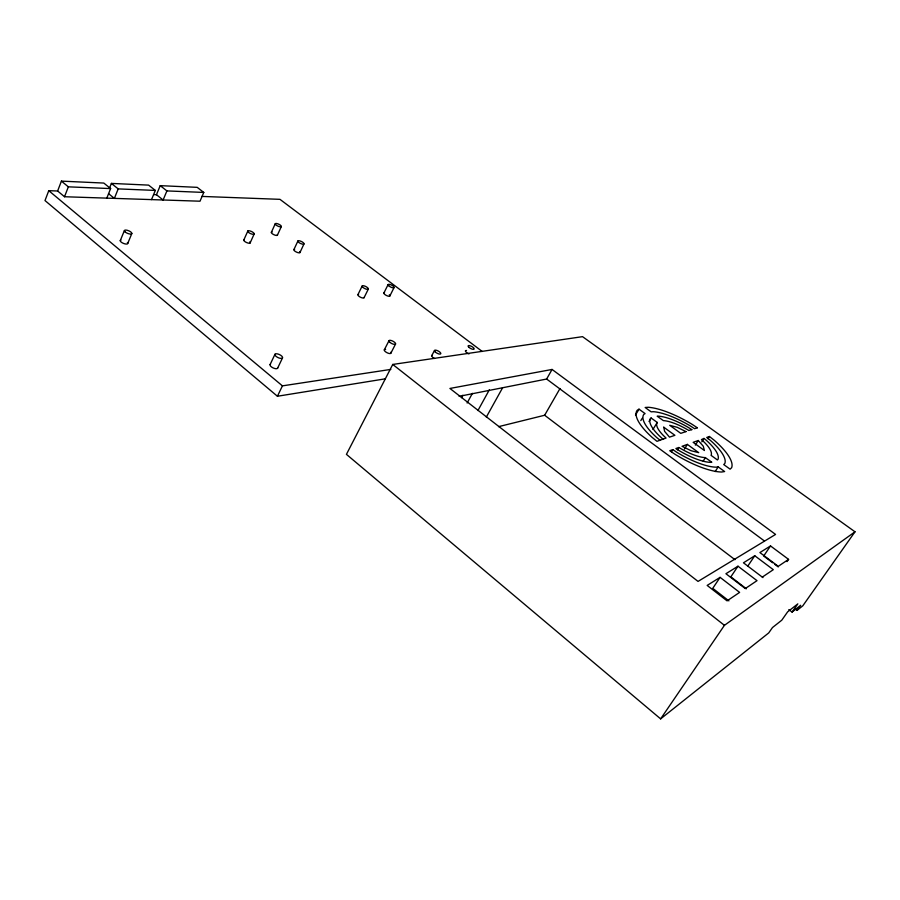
<?xml version="1.0" encoding="UTF-8"?>
<svg xmlns="http://www.w3.org/2000/svg" width="900" height="900" viewBox="0 0 900 900"><rect width="100%" height="100%" fill="white"/><g stroke="black" fill="none" stroke-linecap="round" stroke-linejoin="round"><path stroke-width="1.35" d="M153.889 194.614L156.465 194.715L160.222 185.648L197.213 187.346L203.771 192.431L200.014 201.206L64.519 196.74L57.623 191.002L48.769 190.676L45 200.565L277.425 396.248L385.346 378.821M57.623 191.002L61.414 181.125L103.804 183.06L110.621 188.584L106.808 198.135M64.519 196.74L68.344 186.84L110.621 188.584M109.496 188.145L111.386 183.409L148.612 185.119L155.317 190.429L151.526 199.609M155.317 190.429L118.192 188.899L114.379 198.382L108.574 193.669M120.274 240.626L124.369 230.625M127.733 243.461L131.839 233.482M203.771 192.431L166.905 190.912L163.114 199.991L156.465 194.715M243.866 239.884L247.86 230.963M250.11 242.989L254.115 234.079A3.51 1.147 24.5 0 0 250.11 230.974A3.51 1.147 24.5 0 0 248.726 232.526A3.51 1.147 24.5 0 0 254.115 234.079M271.395 232.234L275.299 223.661M277.369 235.215L281.295 226.654A3.364 1.057 25 0 0 277.403 223.684A3.364 1.057 25 0 0 276.188 225.135A3.364 1.057 25 0 0 281.295 226.654M293.918 249.57L297.923 240.964M299.947 252.574L303.964 243.979A3.386 1.08 25.3 0 0 299.993 240.941A3.386 1.08 25.3 0 0 298.868 242.482A3.386 1.08 25.3 0 0 303.964 243.979M270.113 364.545L274.995 354.24M277.594 368.213L282.51 357.93A4.185 1.676 25.1 0 0 277.627 353.925A4.185 1.676 25.1 0 0 276.12 356.423A4.185 1.676 25.1 0 0 282.51 357.93M277.425 396.248L282.431 385.864L390.836 369.405M357.919 294.66L362.183 285.998M364.05 297.709L368.336 289.058A3.431 1.136 26.4 0 0 364.162 285.885A3.431 1.136 26.4 0 0 363.274 287.651A3.431 1.136 26.4 0 0 368.336 289.058M383.895 292.995L388.114 284.58M389.846 295.965L394.076 287.55M384.311 349.864L388.98 340.706M390.892 353.126L395.584 343.98M794.925 608.771L797.051 610.391L802.8 605.824L855 531.799L582.525 336.656L392.738 364.444L346.433 454.354L660.623 718.875L768.712 632.925L772.481 627.548L781.785 620.19L787.646 611.842L797.827 603.866L792.067 612.067L788.816 609.592M431.752 355.691L434.464 350.539M461.509 397.665L462.836 395.213M467.123 403.02L472.421 393.322M477.934 410.535L489.33 389.846M486.338 417.071L502.571 387.832M459.124 396.349L546.626 379.035L552.071 369.45L775.564 534.431L698.04 581.411L449.933 388.451L552.071 369.45M498.555 426.656L544.646 415.249L560.002 388.507M635.501 415.012L639.023 409.174L645.075 413.584L643.804 414.394A47.396 14.771 31.5 0 0 656.854 437.647L660.116 440.291M640.811 420.593L642.229 418.252M649.001 421.515L651.139 418.005L657.248 422.449L652.939 429.469M671.479 451.755L672.817 449.618L676.564 452.137A47.396 14.771 31.5 0 0 716.175 467.179L718.189 466.864L724.613 471.544L721.665 472.016A55.305 17.235 31.5 0 1 675.27 454.433L669.735 450.72L672.817 449.618M677.385 449.82L679.117 447.604A31.59 9.832 31.5 0 0 705.308 457.594L711.799 462.206L710.719 462.364A39.488 12.296 31.5 0 1 677.846 449.854L675.866 448.526L678.881 447.446M684.416 449.1L687.364 444.397L698.715 452.666L691.144 450.743L682.054 446.31L687.364 444.397M695.34 445.118L698.254 440.494L703.271 446.231L704.396 450.506L693.135 442.327L698.254 440.494M701.82 441.866L703.98 438.435L705.679 439.774A39.488 12.296 31.5 0 1 717.952 459.428L717.379 459.934L711.067 455.355A31.59 9.832 31.5 0 0 701.426 439.594L703.98 438.435M707.996 438.75L709.436 436.489L714.082 440.145A55.305 17.235 31.5 0 1 731.61 467.73L730.091 469.17L723.724 464.546L724.77 463.579A47.396 14.771 31.5 0 0 709.898 439.965L706.725 437.456L709.436 436.489M703.192 461.104L705.442 457.571M715.163 471.577L718.189 466.864M720.09 577.361L707.164 585.416L727.065 600.863L739.62 592.391L720.09 577.361L712.744 588.341L728.91 600.885M738 566.201L725.918 573.727L745.279 588.577L757.012 580.658L738 566.201L730.834 576.866L746.393 588.791M747.776 566.111L754.774 555.75L773.303 569.678L762.311 577.091M787.039 561.611L788.58 559.373L770.524 545.94L763.684 556.02L772.65 562.748M660.623 718.875L724.433 625.331L855 531.799M797.051 610.391L800.663 605.284L792.067 612.067M657.248 422.449L657.169 422.505A31.59 9.832 31.5 0 0 666.079 438.053L656.989 441.338L652.185 437.445A55.305 17.235 31.5 0 1 637.144 410.344L639.023 409.174M788.58 559.373L778.264 566.325L759.893 552.566L770.524 545.94M651.139 418.005L650.475 418.444A39.488 12.296 31.5 0 0 661.489 437.85L663.21 439.245M754.774 555.75L743.456 562.804L762.93 577.597M201.847 196.414L279.956 199.339L482.243 351.473M546.626 379.035L764.359 540.945M774.9 564.424L778.264 566.944M544.646 415.249L734.974 559.688M392.738 364.444L724.433 625.331M160.222 185.648L166.905 190.912M111.386 183.409L118.192 188.899M61.414 181.125L68.344 186.84M48.769 190.676L282.431 385.864M127.373 242.55A3.994 1.44 22.2 0 1 126.169 244.058A3.994 1.44 22.2 0 1 121.376 242.235A3.994 1.44 22.2 0 1 120.926 240.097M434.554 358.493A3.555 1.26 27.8 0 1 431.989 356.512A3.555 1.26 27.8 0 1 432.36 355.286M277.324 234.585A3.353 1.08 24.9 0 1 275.76 235.339A3.353 1.08 24.9 0 1 271.912 233.426A3.353 1.08 24.9 0 1 272.149 232.009M389.284 294.817A3.319 1.091 26.8 0 1 388.856 296.257A3.319 1.091 26.8 0 1 384.795 294.446A3.319 1.091 26.8 0 1 384.525 292.702M469.001 353.914A3.409 1.159 28.3 0 1 466.132 352.147A3.409 1.159 28.3 0 1 465.604 350.629M465.975 350.505A3.409 1.159 28.3 0 1 466.515 350.505M299.531 251.494A3.375 1.103 25.3 0 1 298.811 252.81A3.375 1.103 25.3 0 1 294.649 250.954A3.375 1.103 25.3 0 1 294.649 249.322M390.701 352.282A3.679 1.339 27 0 1 389.081 353.464A3.679 1.339 27 0 1 384.761 351.056A3.679 1.339 27 0 1 385.627 349.459M364.084 297.394A3.42 1.159 26.4 0 1 360.056 297.011A3.42 1.159 26.4 0 1 358.594 294.356M277.695 367.774A4.174 1.699 25 0 1 272.959 367.841A4.174 1.699 25 0 1 270.472 364.23M249.761 241.886A3.499 1.17 24.4 0 1 249.075 243.225A3.499 1.17 24.4 0 1 244.924 241.605A3.499 1.17 24.4 0 1 244.181 239.704M663.761 427.207L664.605 431.359L669.51 437.141L674.91 435.319L663.761 427.207M685.98 431.606L680.771 433.35L669.712 425.317L677.171 427.298L685.98 431.606M691.808 429.649L688.77 430.447A31.59 9.832 31.5 0 0 663.379 420.615L657.191 416.228L658.305 416.137A39.488 12.296 31.5 0 1 689.918 428.4L691.808 429.649M697.342 427.793L694.586 428.715L691.054 426.375A47.396 14.771 31.5 0 0 653.265 411.694L651.161 411.851L645.165 407.486L648.259 407.272A55.305 17.235 31.5 0 1 692.179 424.373L697.342 427.793M125.269 232.054A4.005 1.417 22.3 0 0 131.636 233.809A4.005 1.417 22.3 0 0 127.395 230.321A4.005 1.417 22.3 0 0 125.269 232.054M435.139 351.866A3.555 1.249 27.8 0 0 440.618 353.947A3.555 1.249 27.8 0 0 437.152 350.527A3.555 1.249 27.8 0 0 435.139 351.866M388.676 285.705A3.33 1.08 26.8 0 0 393.863 287.752A3.33 1.08 26.8 0 0 390.735 284.726A3.33 1.08 26.8 0 0 388.676 285.705M468.799 347.197A3.409 1.147 28.3 0 0 474.007 349.2A3.409 1.147 28.3 0 0 470.588 345.938A3.409 1.147 28.3 0 0 468.799 347.197M389.61 342.067A3.69 1.316 27.1 0 0 395.348 344.239A3.69 1.316 27.1 0 0 391.894 340.729A3.69 1.316 27.1 0 0 389.61 342.067"/></g></svg>
